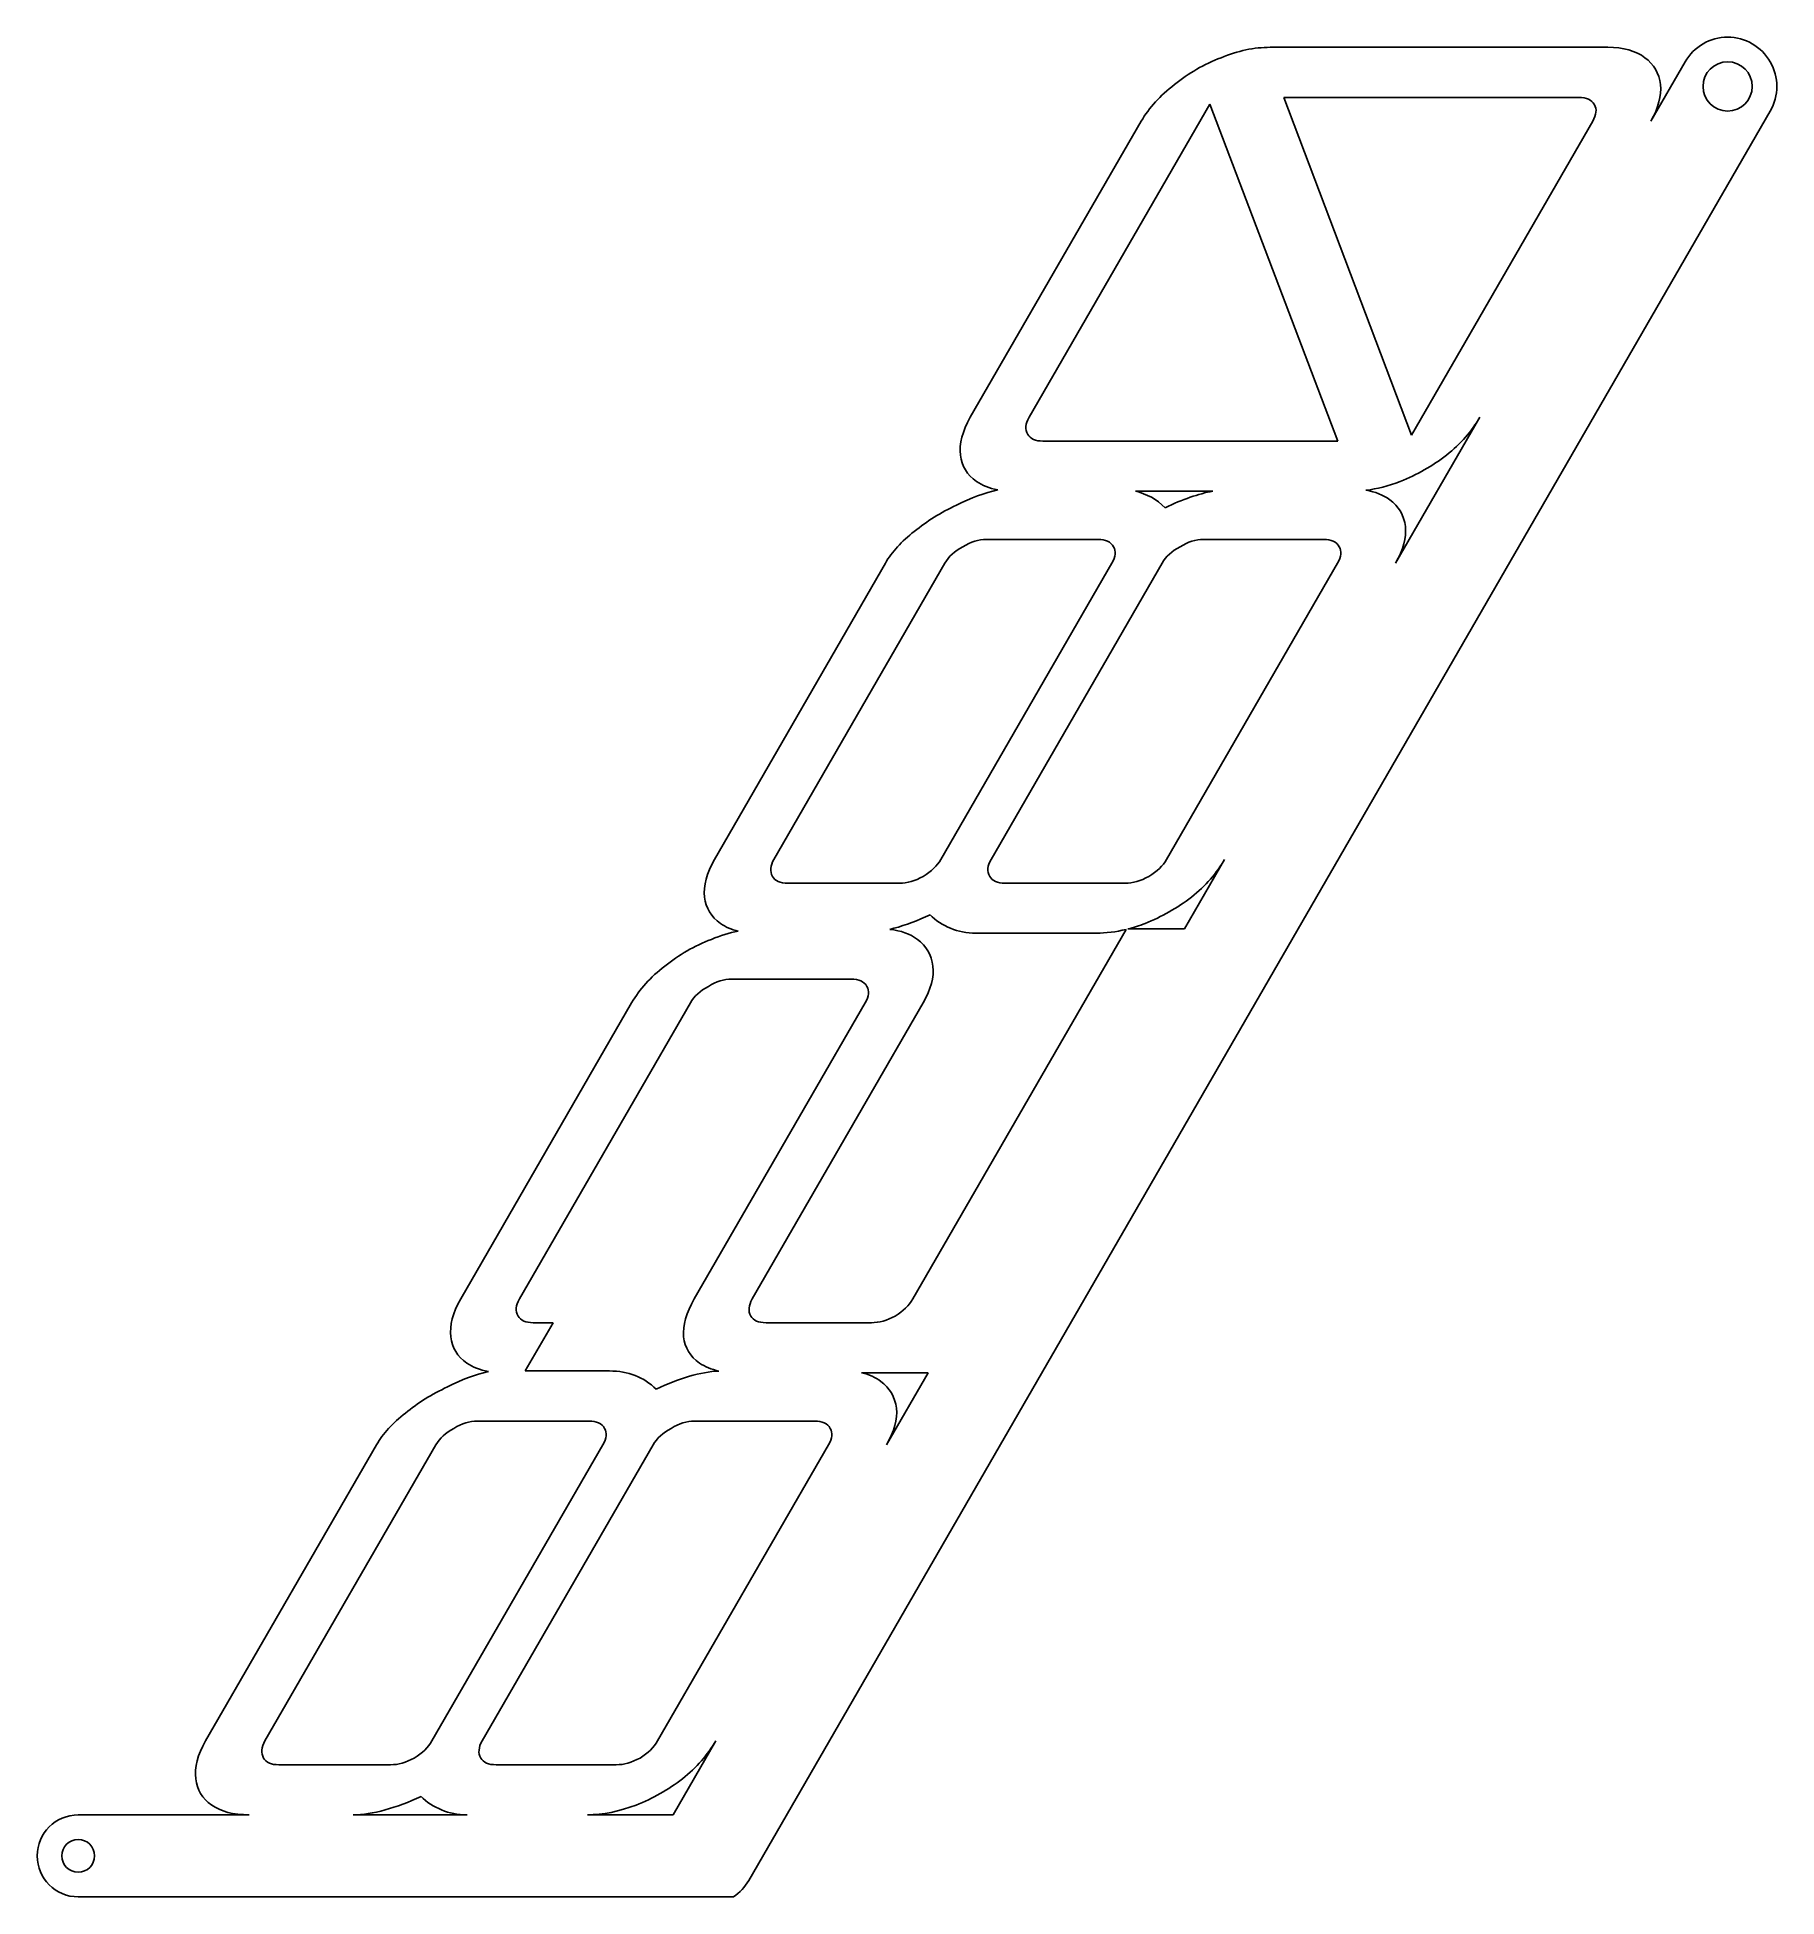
# Model space of a CAD drawing. Header units: millimetres. Extents: x -16 to 196, y -12 to 215.
import ezdxf

# ---------------------------------------------------------------- set-up
doc = ezdxf.new("R2010")
doc.units = ezdxf.units.MM
doc.layers.get('0').update_dxf_attribs({"linetype": 'CONTINUOUS'})

msp = doc.modelspace()

# ---------------------------------------------------------------- linework, layer by layer
for p, q in [((175.13, 213.65), (133.96, 213.65)), ((184.56, 211.88), (180.38, 204.64)), ((104.55, 168.52), (126.6, 206.72)), ((126.6, 206.72), (142.23, 165.62)), ((151.2, 166.36), (135.62, 207.54)), ((135.62, 207.54), (171.61, 207.54)), ((70.36, -9.92), (194.95, 205.88)), ((118.23, 204.64), (97.38, 168.52)), ((173.3, 204.64), (151.2, 166.36)), ((159.53, 168.52), (149.25, 150.73)), ((142.23, 165.62), (106.24, 165.62)), ((117.51, 159.51), (126.98, 159.51)), ((99.32, 153.63), (112.95, 153.63)), ((125.81, 153.63), (140.49, 153.63)), ((87.02, 150.73), (66.17, 114.61)), ((73.42, 114.61), (94.27, 150.73)), ((114.64, 150.73), (93.79, 114.61)), ((99.92, 114.61), (120.77, 150.73)), ((142.17, 150.73), (121.32, 114.61)), ((128.4, 114.61), (123.5, 106.12)), ((88.75, 111.71), (75.11, 111.71)), ((116.28, 111.71), (101.61, 111.71)), ((116.39, 106.06), (90.37, 60.99)), ((98.08, 105.6), (112.76, 105.6)), ((123.5, 106.12), (116.61, 106.12)), ((68.27, 100.01), (82.86, 100.01)), ((56.07, 97.11), (35.22, 60.99)), ((42.38, 60.99), (63.23, 97.11)), ((84.55, 97.11), (63.7, 60.99)), ((70.78, 60.99), (91.63, 97.11)), ((43.09, 52.21), (46.49, 58.09)), ((46.49, 58.09), (44.07, 58.09)), ((85.32, 58.09), (72.46, 58.09)), ((53.36, 52.21), (43.09, 52.21)), ((84.12, 51.98), (92.24, 51.98)), ((92.24, 51.98), (87.17, 43.2)), ((37.23, 46.1), (50.87, 46.1)), ((63.73, 46.1), (78.4, 46.1)), ((24.94, 43.2), (4.09, 7.09)), ((11.34, 7.09), (32.19, 43.2)), ((52.56, 43.2), (31.71, 7.09)), ((37.84, 7.09), (58.69, 43.2)), ((80.09, 43.2), (59.24, 7.09)), ((66.32, 7.09), (61.12, -1.92)), ((26.67, 4.18), (13.03, 4.18)), ((54.2, 4.18), (39.53, 4.18)), ((9.42, -1.92), (-11.44, -1.93)), ((36, -1.92), (22.11, -1.92)), ((61.12, -1.92), (50.68, -1.92)), ((-11.44, -11.93), (68.48, -11.92))]:
    msp.add_line(p, q)
for centre, radius in [((189.76, 208.88), 3), ((-11.44, -6.93), 2)]:
    msp.add_circle(centre, radius)
for centre, radius, start, end in [((189.76, 208.88), 6, -30, 150), ((-11.44, -6.93), 5, 90.0004, 270.0004), ((65.16, -6.92), 6, 303.5577, 330)]:
    msp.add_arc(centre, radius, start, end)
for points in [[(133.96, 213.65), (132.01, 213.65), (130.01, 213.22), (127.97, 212.38)], [(179.67, 212.38), (178.55, 213.22), (177.03, 213.65), (175.13, 213.65)], [(127.97, 212.38), (125.9, 211.59), (124, 210.49), (122.28, 209.1)], [(181.57, 209.1), (181.4, 210.5), (180.76, 211.59), (179.67, 212.38)], [(122.28, 209.1), (120.53, 207.76), (119.18, 206.27), (118.23, 204.64)], [(180.38, 204.64), (181.32, 206.27), (181.72, 207.76), (181.57, 209.1)], [(171.61, 207.54), (172.53, 207.54), (173.16, 207.24), (173.51, 206.65)], [(173.51, 206.65), (173.83, 206.1), (173.76, 205.43), (173.3, 204.64)], [(97.38, 168.52), (96.41, 166.83), (96.01, 165.3), (96.18, 163.91)], [(104.38, 166.44), (104.03, 167.03), (104.09, 167.73), (104.55, 168.52)], [(155.48, 163.91), (157.2, 165.3), (158.55, 166.83), (159.53, 168.52)], [(106.24, 165.62), (105.32, 165.62), (104.7, 165.89), (104.38, 166.44)], [(96.18, 163.91), (96.33, 162.57), (96.98, 161.5), (98.13, 160.7)], [(149.83, 160.7), (151.85, 161.5), (153.73, 162.57), (155.48, 163.91)], [(100.73, 159.67), (99.12, 159.31), (97.44, 158.69), (95.68, 157.8)], [(98.13, 160.7), (98.83, 160.2), (99.69, 159.86), (100.73, 159.67)], [(121.14, 157.5), (120.12, 158.52), (118.91, 159.19), (117.51, 159.51)], [(126.98, 159.51), (125.21, 159.19), (123.26, 158.52), (121.14, 157.5)], [(145.63, 159.62), (146.99, 159.79), (148.39, 160.15), (149.83, 160.7)], [(148.54, 158.47), (147.76, 159.06), (146.79, 159.44), (145.63, 159.62)], [(95.68, 157.8), (93.78, 156.91), (92.07, 155.84), (90.55, 154.6)], [(150.45, 155.19), (150.28, 156.58), (149.64, 157.68), (148.54, 158.47)], [(90.55, 154.6), (89, 153.41), (87.82, 152.12), (87.02, 150.73)], [(149.25, 150.73), (150.2, 152.37), (150.6, 153.85), (150.45, 155.19)], [(94.27, 150.73), (94.73, 151.52), (95.46, 152.19), (96.47, 152.74)], [(96.47, 152.74), (97.45, 153.33), (98.39, 153.63), (99.32, 153.63)], [(112.95, 153.63), (113.87, 153.63), (114.51, 153.33), (114.85, 152.74)], [(114.85, 152.74), (115.17, 152.19), (115.1, 151.52), (114.64, 150.73)], [(120.77, 150.73), (121.23, 151.52), (121.96, 152.19), (122.97, 152.74)], [(122.97, 152.74), (123.94, 153.33), (124.89, 153.63), (125.81, 153.63)], [(140.49, 153.63), (141.41, 153.63), (142.04, 153.33), (142.39, 152.74)], [(142.39, 152.74), (142.7, 152.19), (142.63, 151.52), (142.17, 150.73)], [(66.17, 114.61), (65.2, 112.93), (64.8, 111.39), (64.97, 110)], [(73.25, 112.53), (72.91, 113.12), (72.96, 113.82), (73.42, 114.61)], [(93.79, 114.61), (93.33, 113.82), (92.61, 113.12), (91.64, 112.53)], [(99.75, 112.53), (99.4, 113.12), (99.46, 113.82), (99.92, 114.61)], [(121.32, 114.61), (120.87, 113.82), (120.15, 113.12), (119.17, 112.53)], [(124.36, 110), (126.08, 111.39), (127.43, 112.93), (128.4, 114.61)], [(75.11, 111.71), (74.19, 111.71), (73.57, 111.98), (73.25, 112.53)], [(91.64, 112.53), (90.63, 111.98), (89.67, 111.71), (88.75, 111.71)], [(101.61, 111.71), (100.69, 111.71), (100.07, 111.98), (99.75, 112.53)], [(119.17, 112.53), (118.17, 111.98), (117.2, 111.71), (116.28, 111.71)], [(64.97, 110), (65.12, 108.66), (65.77, 107.59), (66.92, 106.79)], [(118.71, 106.79), (120.72, 107.59), (122.6, 108.66), (124.36, 110)], [(66.92, 106.79), (67.52, 106.36), (68.24, 106.05), (69.08, 105.85)], [(88.07, 106.2), (89.51, 106.6), (90.97, 107.14), (92.47, 107.84)], [(92.47, 107.84), (93.16, 107.14), (94, 106.6), (94.98, 106.2)], [(116.61, 106.12), (117.3, 106.3), (118, 106.52), (118.71, 106.79)], [(65.8, 104.85), (63.73, 104.06), (61.84, 102.97), (60.11, 101.58)], [(69.08, 105.85), (68, 105.64), (66.91, 105.31), (65.8, 104.85)], [(87.55, 106.06), (87.72, 106.1), (87.89, 106.15), (88.07, 106.2)], [(90.92, 104.85), (90.03, 105.52), (88.91, 105.92), (87.55, 106.06)], [(92.82, 101.58), (92.65, 102.97), (92.01, 104.06), (90.92, 104.85)], [(94.98, 106.2), (95.9, 105.8), (96.93, 105.6), (98.08, 105.6)], [(112.76, 105.6), (113.93, 105.6), (115.14, 105.76), (116.39, 106.06)], [(60.11, 101.58), (58.36, 100.24), (57.01, 98.75), (56.07, 97.11)], [(65.43, 99.12), (66.4, 99.71), (67.35, 100.01), (68.27, 100.01)], [(82.86, 100.01), (83.78, 100.01), (84.41, 99.71), (84.76, 99.12)], [(91.63, 97.11), (92.57, 98.75), (92.97, 100.24), (92.82, 101.58)], [(63.23, 97.11), (63.69, 97.9), (64.42, 98.57), (65.43, 99.12)], [(84.76, 99.12), (85.08, 98.57), (85.01, 97.9), (84.55, 97.11)], [(35.22, 60.99), (34.24, 59.31), (33.84, 57.77), (34.02, 56.38)], [(42.21, 58.91), (41.86, 59.51), (41.92, 60.2), (42.38, 60.99)], [(63.7, 60.99), (62.72, 59.31), (62.3, 57.77), (62.41, 56.38)], [(70.61, 58.91), (70.26, 59.51), (70.32, 60.2), (70.78, 60.99)], [(90.37, 60.99), (89.91, 60.2), (89.19, 59.51), (88.21, 58.91)], [(44.07, 58.09), (43.15, 58.09), (42.53, 58.36), (42.21, 58.91)], [(72.46, 58.09), (71.54, 58.09), (70.92, 58.36), (70.61, 58.91)], [(88.21, 58.91), (87.21, 58.36), (86.25, 58.09), (85.32, 58.09)], [(34.02, 56.38), (34.16, 55.04), (34.81, 53.97), (35.97, 53.18)], [(62.41, 56.38), (62.56, 55.04), (63.21, 53.97), (64.36, 53.18)], [(35.97, 53.18), (36.67, 52.67), (37.55, 52.32), (38.61, 52.14)], [(59.06, 49.98), (57.56, 51.46), (55.66, 52.21), (53.36, 52.21)], [(66.7, 52.2), (64.47, 52.09), (61.92, 51.35), (59.06, 49.98)], [(64.36, 53.18), (65, 52.72), (65.78, 52.39), (66.7, 52.2)], [(33.6, 50.27), (31.7, 49.38), (29.99, 48.31), (28.47, 47.07)], [(38.61, 52.14), (37.02, 51.78), (35.34, 51.15), (33.6, 50.27)], [(86.46, 50.94), (85.81, 51.43), (85.03, 51.78), (84.12, 51.98)], [(88.37, 47.67), (88.19, 49.06), (87.56, 50.15), (86.46, 50.94)], [(87.17, 43.2), (88.12, 44.84), (88.52, 46.33), (88.37, 47.67)], [(28.47, 47.07), (26.92, 45.88), (25.74, 44.59), (24.94, 43.2)], [(34.39, 45.21), (35.36, 45.81), (36.31, 46.1), (37.23, 46.1)], [(50.87, 46.1), (51.79, 46.1), (52.43, 45.81), (52.77, 45.21)], [(60.89, 45.21), (61.86, 45.81), (62.81, 46.1), (63.73, 46.1)], [(78.4, 46.1), (79.32, 46.1), (79.96, 45.81), (80.3, 45.21)], [(32.19, 43.2), (32.65, 43.99), (33.38, 44.66), (34.39, 45.21)], [(52.77, 45.21), (53.09, 44.66), (53.02, 43.99), (52.56, 43.2)], [(58.69, 43.2), (59.15, 43.99), (59.88, 44.66), (60.89, 45.21)], [(80.3, 45.21), (80.62, 44.66), (80.55, 43.99), (80.09, 43.2)], [(4.09, 7.09), (3.12, 5.4), (2.72, 3.86), (2.89, 2.47)], [(11.17, 5), (10.83, 5.6), (10.88, 6.29), (11.34, 7.09)], [(31.71, 7.09), (31.25, 6.29), (30.53, 5.6), (29.56, 5)], [(37.67, 5), (37.32, 5.6), (37.38, 6.29), (37.84, 7.09)], [(59.24, 7.09), (58.78, 6.29), (58.07, 5.6), (57.09, 5)], [(62.27, 2.47), (64, 3.86), (65.35, 5.4), (66.32, 7.09)], [(13.03, 4.18), (12.11, 4.18), (11.49, 4.45), (11.17, 5)], [(29.56, 5), (28.55, 4.45), (27.59, 4.18), (26.67, 4.18)], [(39.53, 4.18), (38.61, 4.18), (37.99, 4.45), (37.67, 5)], [(57.09, 5), (56.08, 4.45), (55.12, 4.18), (54.2, 4.18)], [(2.89, 2.47), (3.04, 1.13), (3.69, 0.06), (4.84, -0.73)], [(56.63, -0.73), (58.64, 0.06), (60.52, 1.13), (62.27, 2.47)], [(25.99, -1.33), (27.43, -0.93), (28.89, -0.39), (30.39, 0.31)], [(30.39, 0.31), (31.08, -0.39), (31.91, -0.93), (32.89, -1.33)], [(4.84, -0.73), (5.94, -1.53), (7.46, -1.92), (9.42, -1.92)], [(22.11, -1.92), (23.26, -1.92), (24.55, -1.73), (25.99, -1.33)], [(32.89, -1.33), (33.82, -1.73), (34.85, -1.92), (36, -1.92)], [(50.68, -1.92), (52.57, -1.92), (54.56, -1.53), (56.63, -0.73)]]:
    msp.add_open_spline(points, degree=3)

doc.saveas('drawing.dxf')
